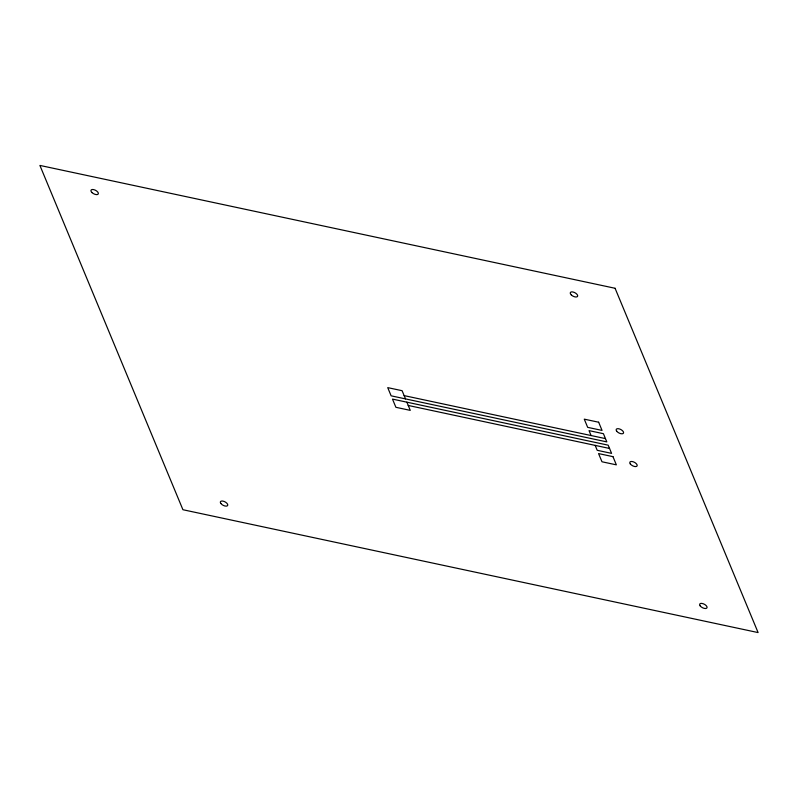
<?xml version="1.0" encoding="UTF-8"?>
<svg xmlns="http://www.w3.org/2000/svg" width="798" height="798" viewBox="0 0 798 798"><rect width="100%" height="100%" fill="white"/><g stroke="black" fill="none" stroke-linecap="round" stroke-linejoin="round"><path stroke-width="1.2" d="M404.147 395.618L605.463 438.611M408.237 405.454L609.542 448.456M591.079 435.548L589.034 430.621L603.418 433.693L606.819 441.893L391.13 395.828L387.728 387.629L402.102 390.701L405.514 398.9M595.168 445.384L597.213 450.301L611.587 453.374L608.186 445.174L392.486 399.1L395.898 407.299L410.272 410.372L406.87 402.172M615.078 288.278L39.9 165.425L182.922 509.723L758.1 632.575L615.078 288.278M598.65 422.222L584.266 419.149L587.677 427.349L602.051 430.421L598.65 422.222M612.954 456.646L598.57 453.583L601.981 461.773L616.355 464.845L612.954 456.646M571.358 295.001A4.09 1.975 27.6 0 0 577.582 296.327A4.09 1.975 27.6 0 0 572.934 291.978A4.09 1.975 27.6 0 0 571.358 295.001M92.039 192.617A4.09 1.975 27.6 0 0 98.264 193.954A4.09 1.975 27.6 0 0 93.625 189.595A4.09 1.975 27.6 0 0 92.039 192.617M220.837 503.458A4.09 1.975 27.6 0 0 227.31 505.852A4.09 1.975 27.6 0 0 223.989 501.393A4.09 1.975 27.6 0 0 220.837 503.458M700.145 605.842A4.09 1.975 27.6 0 0 706.619 608.226A4.09 1.975 27.6 0 0 703.297 603.767A4.09 1.975 27.6 0 0 700.145 605.842M630.28 463.917A4.09 1.975 27.6 0 0 636.754 466.301A4.09 1.975 27.6 0 0 633.432 461.852A4.09 1.975 27.6 0 0 630.28 463.917M616.655 431.129A4.09 1.975 27.6 0 0 623.128 433.514A4.09 1.975 27.6 0 0 619.807 429.055A4.09 1.975 27.6 0 0 616.655 431.129"/></g></svg>
